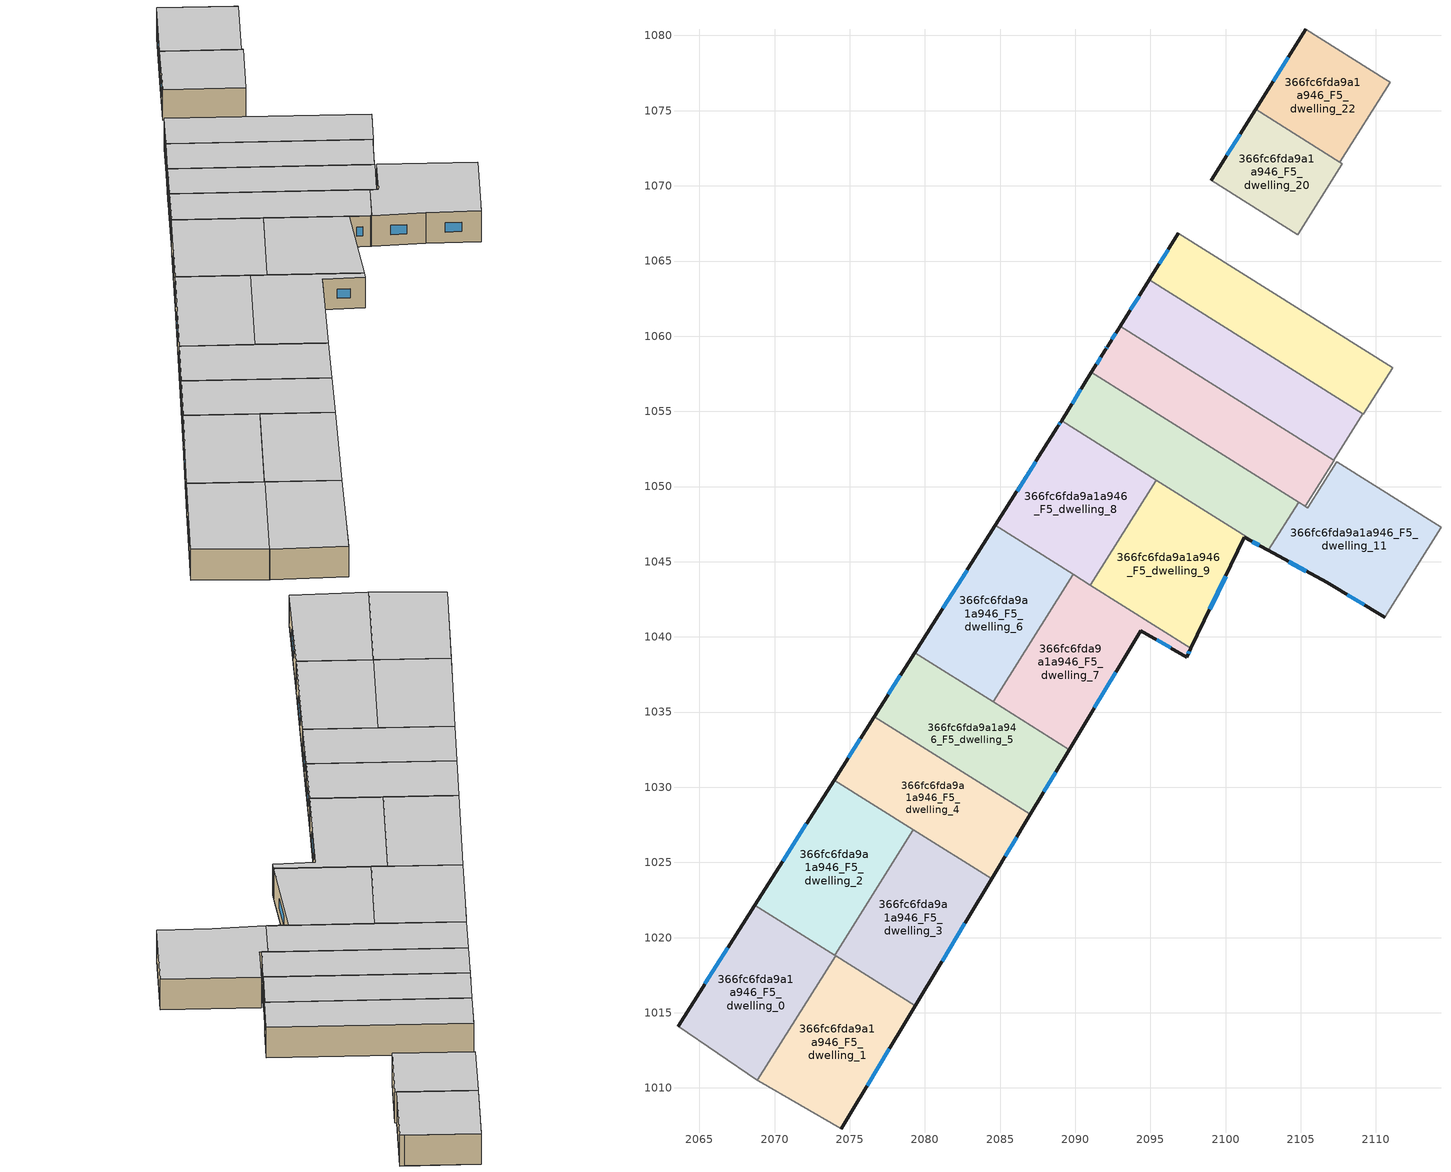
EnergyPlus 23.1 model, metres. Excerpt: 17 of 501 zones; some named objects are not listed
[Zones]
366fc6fda9a1a946_F5_dwelling_0
 floor to 366fc6fda9a1a946_F4_dwelling_0 (EU_floor_Construction): 2074.06,1018.8 2068.86,1010.53 2063.58,1014.1 2068.69,1022.17 z15
 wall outside (EU_wall_Construction): 2068.69,1022.17 2063.58,1014.1 z15:18
 wall to 366fc6fda9a1a946_F5_dwelling_1 (EU_wall_Construction): 2068.86,1010.53 2074.06,1018.8 z15:18
 wall adiabatic (EU_wall_Construction): 2063.58,1014.1 2068.86,1010.53 z15:18
 wall to 366fc6fda9a1a946_F5_dwelling_2 (EU_wall_Construction): 2073.99,1018.84 2068.69,1022.17 z15:18
 wall to 366fc6fda9a1a946_F5_dwelling_3 (EU_wall_Construction): 2074.05,1018.8 2073.99,1018.84 z15:18
 window (EU_Window_Construction): 2066.9,1019.34 2065.37,1016.93 z16.05:16.95
 ceiling to 366fc6fda9a1a946_F6_dwelling_0 (EU_floor_Construction): 2068.86,1010.53 2074.06,1018.8 2068.69,1022.17 2063.58,1014.1 z18
366fc6fda9a1a946_F5_dwelling_1
 floor to 366fc6fda9a1a946_F4_dwelling_1 (EU_floor_Construction): 2079.36,1015.48 2074.43,1007.28 2068.92,1010.49 2068.86,1010.53 2074.06,1018.8 z15
 wall outside (EU_wall_Construction): 2074.43,1007.28 2079.36,1015.48 z15:18
 wall adiabatic (EU_wall_Construction): 2068.86,1010.53 2068.92,1010.49 2074.43,1007.28 z15:18
 wall to 366fc6fda9a1a946_F5_dwelling_3 (EU_wall_Construction): 2079.36,1015.48 2074.06,1018.8 z15:18
 window (EU_Window_Construction): 2076.16,1010.15 2077.63,1012.6 z16.05:16.95
 ceiling to 366fc6fda9a1a946_F6_dwelling_1 (EU_floor_Construction): 2074.43,1007.28 2079.36,1015.48 2074.06,1018.8 2068.86,1010.53 2068.92,1010.49 z18
366fc6fda9a1a946_F5_dwelling_10
 floor to 366fc6fda9a1a946_F4_dwelling_10 (EU_floor_Construction): 2104.85,1048.96 2102.84,1045.76 2102.76,1045.8 2089.09,1054.38 2091.08,1057.59 z15
 wall outside (EU_wall_Construction): 2091.08,1057.59 2089.09,1054.38 / 2102.76,1045.8 2102.84,1045.76 z15:18
 wall to 366fc6fda9a1a946_F5_dwelling_11 (EU_wall_Construction): 2102.84,1045.76 2104.85,1048.96 z15:18
 wall to 366fc6fda9a1a946_F5_dwelling_12 (EU_wall_Construction): 2104.85,1048.96 2091.08,1057.59 z15:18
 wall to 366fc6fda9a1a946_F5_dwelling_9 (EU_wall_Construction): 2095.38,1050.43 2102.76,1045.8 z15:18
 wall to 366fc6fda9a1a946_F5_dwelling_8 (EU_wall_Construction): 2089.09,1054.38 2095.38,1050.43 z15:18
 window (EU_Window_Construction): 2090.38,1056.47 2089.78,1055.51 z16.05:16.95
 ceiling to 366fc6fda9a1a946_F6_dwelling_10 (EU_floor_Construction): 2102.84,1045.76 2104.85,1048.96 2091.08,1057.59 2089.09,1054.38 2102.76,1045.8 z18
366fc6fda9a1a946_F5_dwelling_11
 floor to 366fc6fda9a1a946_F4_dwelling_11 (EU_floor_Construction): 2114.32,1047.28 2110.58,1041.32 2106.72,1043.63 2102.84,1045.76 2104.85,1048.96 2105.45,1048.58 2107.38,1051.64 z15
 wall outside (EU_wall_Construction): 2102.84,1045.76 2106.72,1043.63 2110.58,1041.32 z15:18
 wall to 366fc6fda9a1a946_F5_dwelling_15 (EU_wall_Construction): 2114.32,1047.28 2107.38,1051.64 2105.45,1048.58 2105.42,1048.6 z15:18
 wall to 366fc6fda9a1a946_F5_dwelling_13 (EU_wall_Construction): 2110.58,1041.32 2114.32,1047.28 z15:18
 wall to 366fc6fda9a1a946_F5_dwelling_17 (EU_wall_Construction): 2105.42,1048.6 2105.3,1048.67 z15:18
 wall to 366fc6fda9a1a946_F5_dwelling_12 (EU_wall_Construction): 2105.3,1048.67 2104.85,1048.96 z15:18
 window (EU_Window_Construction): 2108.07,1042.82 2109.23,1042.13 / 2104.2,1045.01 2105.36,1044.37 z16.05:16.95
 ceiling to 366fc6fda9a1a946_F6_dwelling_11 (EU_floor_Construction): 2110.58,1041.32 2114.32,1047.28 2107.38,1051.64 2105.45,1048.58 2104.85,1048.96 2102.84,1045.76 2106.72,1043.63 z18
366fc6fda9a1a946_F5_dwelling_12
 floor to 366fc6fda9a1a946_F4_dwelling_12 (EU_floor_Construction): 2107.22,1051.74 2105.3,1048.67 2091.08,1057.59 2092.03,1059.13 2092.15,1059.32 2092.99,1060.66 z15
 wall outside (EU_wall_Construction): 2092.99,1060.66 2092.15,1059.32 2092.03,1059.13 2091.08,1057.59 z15:18
 wall to 366fc6fda9a1a946_F5_dwelling_17 (EU_wall_Construction): 2105.3,1048.67 2107.22,1051.74 2107.18,1051.76 z15:18
 wall to 366fc6fda9a1a946_F5_dwelling_14 (EU_wall_Construction): 2107.18,1051.76 2092.99,1060.66 z15:18
 window (EU_Window_Construction): 2091.7,1058.59 2091.41,1058.13 / 2092.11,1059.25 2092.07,1059.19 / 2092.69,1060.19 2092.44,1059.79 z16.05:16.95
 ceiling to 366fc6fda9a1a946_F6_dwelling_12 (EU_floor_Construction): 2105.3,1048.67 2107.22,1051.74 2092.99,1060.66 2092.15,1059.32 2092.03,1059.13 2091.08,1057.59 z18
366fc6fda9a1a946_F5_dwelling_14
 floor to 366fc6fda9a1a946_F4_dwelling_14 (EU_floor_Construction): 2109.11,1054.84 2107.18,1051.76 2092.99,1060.66 2094.92,1063.75 z15
 wall outside (EU_wall_Construction): 2094.92,1063.75 2092.99,1060.66 z15:18
 wall to 366fc6fda9a1a946_F5_dwelling_17 (EU_wall_Construction): 2107.18,1051.76 2109.11,1054.84 z15:18
 wall to 366fc6fda9a1a946_F5_dwelling_16 (EU_wall_Construction): 2109.11,1054.84 2094.92,1063.75 z15:18
 window (EU_Window_Construction): 2094.24,1062.67 2093.66,1061.74 z16.05:16.95
 ceiling to 366fc6fda9a1a946_F6_dwelling_14 (EU_floor_Construction): 2107.18,1051.76 2109.11,1054.84 2094.92,1063.75 2092.99,1060.66 z18
366fc6fda9a1a946_F5_dwelling_16
 floor to 366fc6fda9a1a946_F4_dwelling_16 (EU_floor_Construction): 2111.1,1057.9 2109.16,1054.81 2094.92,1063.75 2096.85,1066.84 z15
 wall outside (EU_wall_Construction): 2096.85,1066.84 2094.92,1063.75 z15:18
 wall to 366fc6fda9a1a946_F5_dwelling_17 (EU_wall_Construction): 2109.11,1054.84 2109.16,1054.81 2111.1,1057.9 z15:18
 wall to 366fc6fda9a1a946_F5_dwelling_18 (EU_wall_Construction): 2111.1,1057.9 2096.85,1066.84 z15:18
 window (EU_Window_Construction): 2096.17,1065.76 2095.59,1064.83 z16.05:16.95
 ceiling to 366fc6fda9a1a946_F6_dwelling_16 (EU_floor_Construction): 2109.16,1054.81 2111.1,1057.9 2096.85,1066.84 2094.92,1063.75 z18
366fc6fda9a1a946_F5_dwelling_2
 floor to 366fc6fda9a1a946_F4_dwelling_2 (EU_floor_Construction): 2079.22,1027.18 2073.99,1018.84 2068.69,1022.17 2073.95,1030.48 z15
 wall outside (EU_wall_Construction): 2073.95,1030.48 2068.69,1022.17 z15:18
 wall to 366fc6fda9a1a946_F5_dwelling_3 (EU_wall_Construction): 2073.99,1018.84 2079.22,1027.18 z15:18
 wall to 366fc6fda9a1a946_F5_dwelling_4 (EU_wall_Construction): 2079.22,1027.18 2073.95,1030.48 z15:18
 window (EU_Window_Construction): 2072.11,1027.57 2070.54,1025.08 z16.05:16.95
 ceiling to 366fc6fda9a1a946_F6_dwelling_2 (EU_floor_Construction): 2073.99,1018.84 2079.22,1027.18 2073.95,1030.48 2068.69,1022.17 z18
366fc6fda9a1a946_F5_dwelling_20
 floor to 366fc6fda9a1a946_F4_dwelling_20 (EU_floor_Construction): 2107.76,1071.49 2104.8,1066.76 2099.05,1070.36 2102.01,1075.09 z15
 wall outside (EU_wall_Construction): 2102.01,1075.09 2099.05,1070.36 z15:18
 wall to 366fc6fda9a1a946_F5_dwelling_21 (EU_wall_Construction): 2104.8,1066.76 2107.76,1071.49 z15:18
 wall to 366fc6fda9a1a946_F5_dwelling_22 (EU_wall_Construction): 2107.61,1071.58 2102.01,1075.09 z15:18
 wall to 366fc6fda9a1a946_F5_dwelling_18 (EU_wall_Construction): 2099.05,1070.36 2104.79,1066.76 z15:18
 wall to 366fc6fda9a1a946_F5_dwelling_23 (EU_wall_Construction): 2107.76,1071.49 2107.61,1071.58 z15:18
 window (EU_Window_Construction): 2100.97,1073.43 2100.09,1072.02 z16.05:16.95
 ceiling to 366fc6fda9a1a946_F6_dwelling_20 (EU_floor_Construction): 2104.8,1066.76 2107.76,1071.49 2102.01,1075.09 2099.05,1070.36 z18
366fc6fda9a1a946_F5_dwelling_22
 floor to 366fc6fda9a1a946_F4_dwelling_22 (EU_floor_Construction): 2110.94,1076.91 2107.6,1071.58 2102.01,1075.09 2105.33,1080.42 z15
 wall outside (EU_wall_Construction): 2105.33,1080.42 2102.01,1075.09 z15:18
 wall to 366fc6fda9a1a946_F5_dwelling_23 (EU_wall_Construction): 2107.6,1071.58 2110.94,1076.91 z15:18
 wall to 366fc6fda9a1a946_F5_dwelling_24 (EU_wall_Construction): 2110.63,1077.1 2105.33,1080.42 z15:18
 wall to 366fc6fda9a1a946_F5_dwelling_25 (EU_wall_Construction): 2110.94,1076.91 2110.63,1077.1 z15:18
 window (EU_Window_Construction): 2104.17,1078.55 2103.17,1076.96 z16.05:16.95
 ceiling to 366fc6fda9a1a946_F6_dwelling_22 (EU_floor_Construction): 2107.6,1071.58 2110.94,1076.91 2105.33,1080.42 2102.01,1075.09 z18
366fc6fda9a1a946_F5_dwelling_3
 floor to 366fc6fda9a1a946_F4_dwelling_3 (EU_floor_Construction): 2084.43,1023.91 2079.36,1015.48 2073.99,1018.84 2079.22,1027.18 z15
 wall outside (EU_wall_Construction): 2079.36,1015.48 2084.43,1023.91 z15:18
 wall to 366fc6fda9a1a946_F5_dwelling_4 (EU_wall_Construction): 2084.43,1023.91 2079.22,1027.18 z15:18
 window (EU_Window_Construction): 2081.14,1018.43 2082.65,1020.95 z16.05:16.95
 ceiling to 366fc6fda9a1a946_F6_dwelling_3 (EU_floor_Construction): 2079.36,1015.48 2084.43,1023.91 2079.22,1027.18 2073.99,1018.84 z18
366fc6fda9a1a946_F5_dwelling_4
 floor to 366fc6fda9a1a946_F4_dwelling_4 (EU_floor_Construction): 2087,1028.19 2084.43,1023.91 2073.95,1030.48 2076.62,1034.7 z15
 wall outside (EU_wall_Construction): 2076.62,1034.7 2073.95,1030.48 / 2084.43,1023.91 2087,1028.19 z15:18
 wall to 366fc6fda9a1a946_F5_dwelling_5 (EU_wall_Construction): 2087,1028.19 2076.62,1034.7 z15:18
 window (EU_Window_Construction): 2075.69,1033.22 2074.89,1031.96 / 2085.33,1025.41 2086.1,1026.69 z16.05:16.95
 ceiling to 366fc6fda9a1a946_F6_dwelling_4 (EU_floor_Construction): 2084.43,1023.91 2087,1028.19 2076.62,1034.7 2073.95,1030.48 z18
366fc6fda9a1a946_F5_dwelling_5
 floor to 366fc6fda9a1a946_F4_dwelling_5 (EU_floor_Construction): 2089.6,1032.5 2087,1028.19 2076.62,1034.7 2079.32,1038.95 z15
 wall outside (EU_wall_Construction): 2079.32,1038.95 2076.62,1034.7 / 2087,1028.19 2089.6,1032.5 z15:18
 wall to 366fc6fda9a1a946_F5_dwelling_6 (EU_wall_Construction): 2084.53,1035.68 2079.32,1038.95 z15:18
 wall to 366fc6fda9a1a946_F5_dwelling_7 (EU_wall_Construction): 2089.6,1032.5 2084.54,1035.68 z15:18
 window (EU_Window_Construction): 2078.38,1037.46 2077.57,1036.19 / 2087.91,1029.7 2088.69,1030.99 z16.05:16.95
 ceiling to 366fc6fda9a1a946_F6_dwelling_5 (EU_floor_Construction): 2087,1028.19 2089.6,1032.5 2079.32,1038.95 2076.62,1034.7 z18
366fc6fda9a1a946_F5_dwelling_6
 floor to 366fc6fda9a1a946_F4_dwelling_6 (EU_floor_Construction): 2089.85,1044.16 2084.54,1035.68 2079.32,1038.95 2084.68,1047.41 z15
 wall outside (EU_wall_Construction): 2084.68,1047.41 2079.32,1038.95 z15:18
 wall to 366fc6fda9a1a946_F5_dwelling_7 (EU_wall_Construction): 2084.54,1035.68 2089.85,1044.16 z15:18
 wall to 366fc6fda9a1a946_F5_dwelling_8 (EU_wall_Construction): 2089.85,1044.16 2084.68,1047.41 z15:18
 window (EU_Window_Construction): 2082.8,1044.44 2081.2,1041.92 z16.05:16.95
 ceiling to 366fc6fda9a1a946_F6_dwelling_6 (EU_floor_Construction): 2084.54,1035.68 2089.85,1044.16 2084.68,1047.41 2079.32,1038.95 z18
366fc6fda9a1a946_F5_dwelling_7
 floor to 366fc6fda9a1a946_F4_dwelling_7 (EU_floor_Construction): 2097.69,1039.25 2097.41,1038.66 2094.36,1040.42 2089.6,1032.5 2084.54,1035.68 2089.85,1044.16 z15
 wall outside (EU_wall_Construction): 2089.6,1032.5 2094.36,1040.42 2097.41,1038.66 2097.69,1039.25 z15:18
 wall to 366fc6fda9a1a946_F5_dwelling_9 (EU_wall_Construction): 2097.69,1039.25 2091,1043.44 z15:18
 wall to 366fc6fda9a1a946_F5_dwelling_8 (EU_wall_Construction): 2091,1043.44 2089.85,1044.16 z15:18
 window (EU_Window_Construction): 2091.27,1035.28 2092.69,1037.64 / 2097.51,1038.86 2097.59,1039.04 / 2095.43,1039.8 2096.34,1039.27 z16.05:16.95
 ceiling to 366fc6fda9a1a946_F6_dwelling_7 (EU_floor_Construction): 2097.41,1038.66 2097.69,1039.25 2089.85,1044.16 2084.54,1035.68 2089.6,1032.5 2094.36,1040.42 z18
366fc6fda9a1a946_F5_dwelling_8
 floor to 366fc6fda9a1a946_F4_dwelling_8 (EU_floor_Construction): 2095.38,1050.43 2091,1043.44 2084.68,1047.41 2088.82,1053.95 2089.09,1054.38 z15
 wall outside (EU_wall_Construction): 2089.09,1054.38 2088.82,1053.95 2084.68,1047.41 z15:18
 wall to 366fc6fda9a1a946_F5_dwelling_9 (EU_wall_Construction): 2091,1043.44 2095.38,1050.43 z15:18
 window (EU_Window_Construction): 2087.37,1051.65 2086.13,1049.7 / 2088.99,1054.23 2088.91,1054.1 z16.05:16.95
 ceiling to 366fc6fda9a1a946_F6_dwelling_8 (EU_floor_Construction): 2091,1043.44 2095.38,1050.43 2089.09,1054.38 2088.82,1053.95 2084.68,1047.41 z18
366fc6fda9a1a946_F5_dwelling_9
 floor to 366fc6fda9a1a946_F4_dwelling_9 (EU_floor_Construction): 2101.25,1046.64 2097.69,1039.25 2091,1043.44 2095.38,1050.43 2102.76,1045.8 z15
 wall outside (EU_wall_Construction): 2097.69,1039.25 2101.25,1046.64 2102.76,1045.8 z15:18
 window (EU_Window_Construction): 2098.94,1041.84 2100,1044.05 / 2101.78,1046.34 2102.23,1046.1 z16.05:16.95
 ceiling to 366fc6fda9a1a946_F6_dwelling_9 (EU_floor_Construction): 2097.69,1039.25 2101.25,1046.64 2102.76,1045.8 2095.38,1050.43 2091,1043.44 z18
[Building]
EU S2 Campaign: North Axis=0; Terrain=City; Solar Distribution=FullExterior
[Site:Location]
Bologna: Latitude=44.5; Longitude=11.25; Time Zone=1; Elevation=37
[SizingPeriod:WeatherFileDays]
AnnualSizingPeriod: Begin Month=1; Begin Day of Month=1; End Month=12; End Day of Month=31; Day of Week for Start Day=Monday; Use Weather File Daylight Saving Period=No; Use Weather File Rain and Snow Indicators=No
[MATERIAL]
EU_InternalMass_Material: Roughness=MediumRough; Thickness=0.1; Conductivity=1; Density=1800; Specific Heat=900; Thermal Absorptance=0.9; Solar Absorptance=0.7; Visible Absorptance=0.7
[MATERIAL:NOMASS] Roughness=MediumRough; Thermal Absorptance=0.9; Solar Absorptance=0.7; Visible Absorptance=0.7
Name | Thermal Resistance
EU_wall_NoMass | 0.890213
EU_floor_NoMass | 0.79516
[WINDOWMATERIAL:SIMPLEGLAZINGSYSTEM]
EU_Window_SimpleGlazing: UFactor=4.49146; Solar Heat Gain Coefficient=0.85; Visible Transmittance=0.85
[CONSTRUCTION]
EU_wall_Construction: EU_wall_NoMass
EU_floor_Construction: EU_floor_NoMass
EU_Window_Construction: EU_Window_SimpleGlazing
EU_InternalMass_Construction: EU_InternalMass_Material
[ZONE] Type=1; Multiplier=1; Ceiling Height=autocalculate; Floor Area=autocalculate; Part of Total Floor Area=Yes
Name | Volume
366fc6fda9a1a946_F5_dwelling_0; 366fc6fda9a1a946_F5_dwelling_6 | 184.222
366fc6fda9a1a946_F5_dwelling_1 | 184.227
366fc6fda9a1a946_F5_dwelling_10 | 184.228
366fc6fda9a1a946_F5_dwelling_11 | 184.22
366fc6fda9a1a946_F5_dwelling_12 | 182.232
366fc6fda9a1a946_F5_dwelling_14 | 182.69
366fc6fda9a1a946_F5_dwelling_16; 366fc6fda9a1a946_F5_dwelling_3 | 184.214
366fc6fda9a1a946_F5_dwelling_2 | 184.233
366fc6fda9a1a946_F5_dwelling_20 | 113.621
366fc6fda9a1a946_F5_dwelling_22 | 124.698
366fc6fda9a1a946_F5_dwelling_4 | 184.224
366fc6fda9a1a946_F5_dwelling_5 | 184.236
366fc6fda9a1a946_F5_dwelling_7 | 184.245
366fc6fda9a1a946_F5_dwelling_8 | 184.239
366fc6fda9a1a946_F5_dwelling_9 | 184.213
[INTERNALMASS] Construction=EU_InternalMass_Construction
Name | Zone or ZoneList | Surface Area
366fc6fda9a1a946_F5_dwelling_0_EU_InternalMass | 366fc6fda9a1a946_F5_dwelling_0 | 61.4077
366fc6fda9a1a946_F5_dwelling_1_EU_InternalMass | 366fc6fda9a1a946_F5_dwelling_1 | 61.4064
366fc6fda9a1a946_F5_dwelling_2_EU_InternalMass | 366fc6fda9a1a946_F5_dwelling_2 | 61.4107
366fc6fda9a1a946_F5_dwelling_3_EU_InternalMass | 366fc6fda9a1a946_F5_dwelling_3 | 61.4049
366fc6fda9a1a946_F5_dwelling_4_EU_InternalMass | 366fc6fda9a1a946_F5_dwelling_4 | 61.4079
366fc6fda9a1a946_F5_dwelling_5_EU_InternalMass | 366fc6fda9a1a946_F5_dwelling_5 | 61.412
366fc6fda9a1a946_F5_dwelling_6_EU_InternalMass | 366fc6fda9a1a946_F5_dwelling_6 | 61.4042
366fc6fda9a1a946_F5_dwelling_7_EU_InternalMass | 366fc6fda9a1a946_F5_dwelling_7 | 61.4165
366fc6fda9a1a946_F5_dwelling_8_EU_InternalMass | 366fc6fda9a1a946_F5_dwelling_8 | 61.4115
366fc6fda9a1a946_F5_dwelling_9_EU_InternalMass | 366fc6fda9a1a946_F5_dwelling_9 | 61.4027
366fc6fda9a1a946_F5_dwelling_10_EU_InternalMass | 366fc6fda9a1a946_F5_dwelling_10 | 61.4094
366fc6fda9a1a946_F5_dwelling_11_EU_InternalMass | 366fc6fda9a1a946_F5_dwelling_11 | 61.4064
366fc6fda9a1a946_F5_dwelling_12_EU_InternalMass | 366fc6fda9a1a946_F5_dwelling_12 | 60.7422
366fc6fda9a1a946_F5_dwelling_14_EU_InternalMass | 366fc6fda9a1a946_F5_dwelling_14 | 60.9059
366fc6fda9a1a946_F5_dwelling_16_EU_InternalMass | 366fc6fda9a1a946_F5_dwelling_16 | 61.4041
366fc6fda9a1a946_F5_dwelling_20_EU_InternalMass | 366fc6fda9a1a946_F5_dwelling_20 | 37.8735
366fc6fda9a1a946_F5_dwelling_22_EU_InternalMass | 366fc6fda9a1a946_F5_dwelling_22 | 41.5658
[OTHEREQUIPMENT] Fuel Type=Electricity; Design Level Calculation Method=Watts/Area; Power per Zone Floor Area=1; Fraction Latent=0; Fraction Radiant=0; Fraction Lost=0; Carbon Dioxide Generation Rate=0; EndUse Subcategory=EU_Step8_InternalGains
Name | Zone or ZoneList or Space or SpaceList | Schedule
EU_Step8_InternalGain_366fc6fda9a1a946_F5_dwelling_0_f000 | 366fc6fda9a1a946_F5_dwelling_0 | EU_Step8_GainSchedule_366fc6fda9a1a946_F5_dwelling_0_f000
EU_Step8_InternalGain_366fc6fda9a1a946_F5_dwelling_1_f000 | 366fc6fda9a1a946_F5_dwelling_1 | EU_Step8_GainSchedule_366fc6fda9a1a946_F5_dwelling_1_f000
EU_Step8_InternalGain_366fc6fda9a1a946_F5_dwelling_2_f000 | 366fc6fda9a1a946_F5_dwelling_2 | EU_Step8_GainSchedule_366fc6fda9a1a946_F5_dwelling_2_f000
EU_Step8_InternalGain_366fc6fda9a1a946_F5_dwelling_3_f000 | 366fc6fda9a1a946_F5_dwelling_3 | EU_Step8_GainSchedule_366fc6fda9a1a946_F5_dwelling_3_f000
EU_Step8_InternalGain_366fc6fda9a1a946_F5_dwelling_4_f000 | 366fc6fda9a1a946_F5_dwelling_4 | EU_Step8_GainSchedule_366fc6fda9a1a946_F5_dwelling_4_f000
EU_Step8_InternalGain_366fc6fda9a1a946_F5_dwelling_5_f000 | 366fc6fda9a1a946_F5_dwelling_5 | EU_Step8_GainSchedule_366fc6fda9a1a946_F5_dwelling_5_f000
EU_Step8_InternalGain_366fc6fda9a1a946_F5_dwelling_6_f000 | 366fc6fda9a1a946_F5_dwelling_6 | EU_Step8_GainSchedule_366fc6fda9a1a946_F5_dwelling_6_f000
EU_Step8_InternalGain_366fc6fda9a1a946_F5_dwelling_7_f000 | 366fc6fda9a1a946_F5_dwelling_7 | EU_Step8_GainSchedule_366fc6fda9a1a946_F5_dwelling_7_f000
EU_Step8_InternalGain_366fc6fda9a1a946_F5_dwelling_8_f000 | 366fc6fda9a1a946_F5_dwelling_8 | EU_Step8_GainSchedule_366fc6fda9a1a946_F5_dwelling_8_f000
EU_Step8_InternalGain_366fc6fda9a1a946_F5_dwelling_9_f000 | 366fc6fda9a1a946_F5_dwelling_9 | EU_Step8_GainSchedule_366fc6fda9a1a946_F5_dwelling_9_f000
EU_Step8_InternalGain_366fc6fda9a1a946_F5_dwelling_10_f000 | 366fc6fda9a1a946_F5_dwelling_10 | EU_Step8_GainSchedule_366fc6fda9a1a946_F5_dwelling_10_f000
EU_Step8_InternalGain_366fc6fda9a1a946_F5_dwelling_11_f000 | 366fc6fda9a1a946_F5_dwelling_11 | EU_Step8_GainSchedule_366fc6fda9a1a946_F5_dwelling_11_f000
EU_Step8_InternalGain_366fc6fda9a1a946_F5_dwelling_12_f000 | 366fc6fda9a1a946_F5_dwelling_12 | EU_Step8_GainSchedule_366fc6fda9a1a946_F5_dwelling_12_f000
EU_Step8_InternalGain_366fc6fda9a1a946_F5_dwelling_14_f000 | 366fc6fda9a1a946_F5_dwelling_14 | EU_Step8_GainSchedule_366fc6fda9a1a946_F5_dwelling_14_f000
EU_Step8_InternalGain_366fc6fda9a1a946_F5_dwelling_16_f000 | 366fc6fda9a1a946_F5_dwelling_16 | EU_Step8_GainSchedule_366fc6fda9a1a946_F5_dwelling_16_f000
EU_Step8_InternalGain_366fc6fda9a1a946_F5_dwelling_20_f000 | 366fc6fda9a1a946_F5_dwelling_20 | EU_Step8_GainSchedule_366fc6fda9a1a946_F5_dwelling_20_f000
EU_Step8_InternalGain_366fc6fda9a1a946_F5_dwelling_22_f000 | 366fc6fda9a1a946_F5_dwelling_22 | EU_Step8_GainSchedule_366fc6fda9a1a946_F5_dwelling_22_f000
[ZONEVENTILATION:DESIGNFLOWRATE] Schedule=EU_AlwaysOn; Design Flow Rate Calculation Method=AirChanges/Hour; Air Changes per Hour=0.718634; Ventilation Type=Natural; Fan Pressure Rise=0; Fan Total Efficiency=1; Constant Term Coefficient=1; Temperature Term Coefficient=0; Velocity Term Coefficient=0; Velocity Squared Term Coefficient=0; Minimum Indoor Temperature=-100; Maximum Indoor Temperature=100; Delta Temperature=-100; Minimum Outdoor Temperature=-100; Maximum Outdoor Temperature=100; Maximum Wind Speed=40
Name | Zone or ZoneList or Space or SpaceList
EU_ConstantAir_366fc6fda9a1a946_F5_dwelling_0 | 366fc6fda9a1a946_F5_dwelling_0
EU_ConstantAir_366fc6fda9a1a946_F5_dwelling_1 | 366fc6fda9a1a946_F5_dwelling_1
EU_ConstantAir_366fc6fda9a1a946_F5_dwelling_2 | 366fc6fda9a1a946_F5_dwelling_2
EU_ConstantAir_366fc6fda9a1a946_F5_dwelling_3 | 366fc6fda9a1a946_F5_dwelling_3
EU_ConstantAir_366fc6fda9a1a946_F5_dwelling_4 | 366fc6fda9a1a946_F5_dwelling_4
EU_ConstantAir_366fc6fda9a1a946_F5_dwelling_5 | 366fc6fda9a1a946_F5_dwelling_5
EU_ConstantAir_366fc6fda9a1a946_F5_dwelling_6 | 366fc6fda9a1a946_F5_dwelling_6
EU_ConstantAir_366fc6fda9a1a946_F5_dwelling_7 | 366fc6fda9a1a946_F5_dwelling_7
EU_ConstantAir_366fc6fda9a1a946_F5_dwelling_8 | 366fc6fda9a1a946_F5_dwelling_8
EU_ConstantAir_366fc6fda9a1a946_F5_dwelling_9 | 366fc6fda9a1a946_F5_dwelling_9
EU_ConstantAir_366fc6fda9a1a946_F5_dwelling_10 | 366fc6fda9a1a946_F5_dwelling_10
EU_ConstantAir_366fc6fda9a1a946_F5_dwelling_11 | 366fc6fda9a1a946_F5_dwelling_11
EU_ConstantAir_366fc6fda9a1a946_F5_dwelling_12 | 366fc6fda9a1a946_F5_dwelling_12
EU_ConstantAir_366fc6fda9a1a946_F5_dwelling_14 | 366fc6fda9a1a946_F5_dwelling_14
EU_ConstantAir_366fc6fda9a1a946_F5_dwelling_16 | 366fc6fda9a1a946_F5_dwelling_16
EU_ConstantAir_366fc6fda9a1a946_F5_dwelling_20 | 366fc6fda9a1a946_F5_dwelling_20
EU_ConstantAir_366fc6fda9a1a946_F5_dwelling_22 | 366fc6fda9a1a946_F5_dwelling_22
[HVACTEMPLATE:ZONE:IDEALLOADSAIRSYSTEM] System Availability Schedule=EU_AlwaysOn; Maximum Heating Supply Air Temperature=50; Minimum Cooling Supply Air Temperature=13; Maximum Heating Supply Air Humidity Ratio=0.0156; Minimum Cooling Supply Air Humidity Ratio=0.0077; Heating Limit=NoLimit; Cooling Limit=NoLimit; Heating Availability Schedule=EU_AlwaysOn; Cooling Availability Schedule=EU_CoolingOff; Dehumidification Control Type=ConstantSensibleHeatRatio; Cooling Sensible Heat Ratio=0.7; Dehumidification Setpoint=60; Humidification Control Type=None; Humidification Setpoint=30; Outdoor Air Method=None; Outdoor Air Flow Rate per Person=0.00944; Outdoor Air Flow Rate per Zone Floor Area=0; Outdoor Air Flow Rate per Zone=0; Demand Controlled Ventilation Type=None; Outdoor Air Economizer Type=NoEconomizer; Heat Recovery Type=None; Sensible Heat Recovery Effectiveness=0.7; Latent Heat Recovery Effectiveness=0.65
Name | Template Thermostat
366fc6fda9a1a946_F5_dwelling_0 | EU_HeatOnly_366fc6fda9a1a946_F5_dwelling_0
366fc6fda9a1a946_F5_dwelling_1 | EU_HeatOnly_366fc6fda9a1a946_F5_dwelling_1
366fc6fda9a1a946_F5_dwelling_2 | EU_HeatOnly_366fc6fda9a1a946_F5_dwelling_2
366fc6fda9a1a946_F5_dwelling_3 | EU_HeatOnly_366fc6fda9a1a946_F5_dwelling_3
366fc6fda9a1a946_F5_dwelling_4 | EU_HeatOnly_366fc6fda9a1a946_F5_dwelling_4
366fc6fda9a1a946_F5_dwelling_5 | EU_HeatOnly_366fc6fda9a1a946_F5_dwelling_5
366fc6fda9a1a946_F5_dwelling_6 | EU_HeatOnly_366fc6fda9a1a946_F5_dwelling_6
366fc6fda9a1a946_F5_dwelling_7 | EU_HeatOnly_366fc6fda9a1a946_F5_dwelling_7
366fc6fda9a1a946_F5_dwelling_8 | EU_HeatOnly_366fc6fda9a1a946_F5_dwelling_8
366fc6fda9a1a946_F5_dwelling_9 | EU_HeatOnly_366fc6fda9a1a946_F5_dwelling_9
366fc6fda9a1a946_F5_dwelling_10 | EU_HeatOnly_366fc6fda9a1a946_F5_dwelling_10
366fc6fda9a1a946_F5_dwelling_11 | EU_HeatOnly_366fc6fda9a1a946_F5_dwelling_11
366fc6fda9a1a946_F5_dwelling_12 | EU_HeatOnly_366fc6fda9a1a946_F5_dwelling_12
366fc6fda9a1a946_F5_dwelling_14 | EU_HeatOnly_366fc6fda9a1a946_F5_dwelling_14
366fc6fda9a1a946_F5_dwelling_16 | EU_HeatOnly_366fc6fda9a1a946_F5_dwelling_16
366fc6fda9a1a946_F5_dwelling_20 | EU_HeatOnly_366fc6fda9a1a946_F5_dwelling_20
366fc6fda9a1a946_F5_dwelling_22 | EU_HeatOnly_366fc6fda9a1a946_F5_dwelling_22
[SIZING:ZONE] Zone Cooling Design Supply Air Temperature Input Method=SupplyAirTemperature; Zone Cooling Design Supply Air Temperature=13; Zone Heating Design Supply Air Temperature Input Method=SupplyAirTemperature; Zone Heating Design Supply Air Temperature=50; Zone Cooling Design Supply Air Humidity Ratio=0.008; Zone Heating Design Supply Air Humidity Ratio=0.008; Cooling Design Air Flow Method=DesignDay; Cooling Design Air Flow Rate=0; Cooling Minimum Air Flow per Zone Floor Area=0.000762; Cooling Minimum Air Flow=0; Cooling Minimum Air Flow Fraction=0.2; Heating Design Air Flow Method=DesignDay; Heating Design Air Flow Rate=0; Heating Maximum Air Flow per Zone Floor Area=0.002032; Heating Maximum Air Flow=0.141576; Heating Maximum Air Flow Fraction=0.3; Account for Dedicated Outdoor Air System=No; Dedicated Outdoor Air System Control Strategy=NeutralSupplyAir; Dedicated Outdoor Air Low Setpoint Temperature for Design=autosize; Dedicated Outdoor Air High Setpoint Temperature for Design=autosize; Zone Load Sizing Method=Sensible Load Only No Latent Load; Zone Latent Cooling Design Supply Air Humidity Ratio Input Method=HumidityRatioDifference; Zone Cooling Design Supply Air Humidity Ratio Difference=0.005; Zone Latent Heating Design Supply Air Humidity Ratio Input Method=HumidityRatioDifference; Zone Humidification Design Supply Air Humidity Ratio Difference=0.005
366fc6fda9a1a946_F5_dwelling_0; 366fc6fda9a1a946_F5_dwelling_1; 366fc6fda9a1a946_F5_dwelling_2; 366fc6fda9a1a946_F5_dwelling_3; 366fc6fda9a1a946_F5_dwelling_4; 366fc6fda9a1a946_F5_dwelling_5; 366fc6fda9a1a946_F5_dwelling_6; 366fc6fda9a1a946_F5_dwelling_7; 366fc6fda9a1a946_F5_dwelling_8; 366fc6fda9a1a946_F5_dwelling_9; 366fc6fda9a1a946_F5_dwelling_10; 366fc6fda9a1a946_F5_dwelling_11; 366fc6fda9a1a946_F5_dwelling_12; 366fc6fda9a1a946_F5_dwelling_14; 366fc6fda9a1a946_F5_dwelling_16; 366fc6fda9a1a946_F5_dwelling_20; 366fc6fda9a1a946_F5_dwelling_22
[SCHEDULE:CONSTANT]
Name | Hourly Value
EU_AlwaysOn | 1
EU_CoolingOff | 0
[SCHEDULE:FILE] Column Number=1; Rows to Skip at Top=0; Number of Hours of Data=8760; Column Separator=Comma; Interpolate to Timestep=No; Minutes per Item=60; Adjust Schedule for Daylight Savings=Yes
Name | File
EU_Step8_GainSchedule_366fc6fda9a1a946_F5_dwelling_0_f000 | ../../schedules/366fc6fda9a1a946/366fc6fda9a1a946_F5_dwelling_0_f000_gain.csv
EU_Step8_GainSchedule_366fc6fda9a1a946_F5_dwelling_1_f000 | ../../schedules/366fc6fda9a1a946/366fc6fda9a1a946_F5_dwelling_1_f000_gain.csv
EU_Step8_GainSchedule_366fc6fda9a1a946_F5_dwelling_2_f000 | ../../schedules/366fc6fda9a1a946/366fc6fda9a1a946_F5_dwelling_2_f000_gain.csv
EU_Step8_GainSchedule_366fc6fda9a1a946_F5_dwelling_3_f000 | ../../schedules/366fc6fda9a1a946/366fc6fda9a1a946_F5_dwelling_3_f000_gain.csv
EU_Step8_GainSchedule_366fc6fda9a1a946_F5_dwelling_4_f000 | ../../schedules/366fc6fda9a1a946/366fc6fda9a1a946_F5_dwelling_4_f000_gain.csv
EU_Step8_GainSchedule_366fc6fda9a1a946_F5_dwelling_5_f000 | ../../schedules/366fc6fda9a1a946/366fc6fda9a1a946_F5_dwelling_5_f000_gain.csv
EU_Step8_GainSchedule_366fc6fda9a1a946_F5_dwelling_6_f000 | ../../schedules/366fc6fda9a1a946/366fc6fda9a1a946_F5_dwelling_6_f000_gain.csv
EU_Step8_GainSchedule_366fc6fda9a1a946_F5_dwelling_7_f000 | ../../schedules/366fc6fda9a1a946/366fc6fda9a1a946_F5_dwelling_7_f000_gain.csv
EU_Step8_GainSchedule_366fc6fda9a1a946_F5_dwelling_8_f000 | ../../schedules/366fc6fda9a1a946/366fc6fda9a1a946_F5_dwelling_8_f000_gain.csv
EU_Step8_GainSchedule_366fc6fda9a1a946_F5_dwelling_9_f000 | ../../schedules/366fc6fda9a1a946/366fc6fda9a1a946_F5_dwelling_9_f000_gain.csv
EU_Step8_GainSchedule_366fc6fda9a1a946_F5_dwelling_10_f000 | ../../schedules/366fc6fda9a1a946/366fc6fda9a1a946_F5_dwelling_10_f000_gain.csv
EU_Step8_GainSchedule_366fc6fda9a1a946_F5_dwelling_11_f000 | ../../schedules/366fc6fda9a1a946/366fc6fda9a1a946_F5_dwelling_11_f000_gain.csv
EU_Step8_GainSchedule_366fc6fda9a1a946_F5_dwelling_12_f000 | ../../schedules/366fc6fda9a1a946/366fc6fda9a1a946_F5_dwelling_12_f000_gain.csv
EU_Step8_GainSchedule_366fc6fda9a1a946_F5_dwelling_14_f000 | ../../schedules/366fc6fda9a1a946/366fc6fda9a1a946_F5_dwelling_14_f000_gain.csv
EU_Step8_GainSchedule_366fc6fda9a1a946_F5_dwelling_16_f000 | ../../schedules/366fc6fda9a1a946/366fc6fda9a1a946_F5_dwelling_16_f000_gain.csv
EU_Step8_GainSchedule_366fc6fda9a1a946_F5_dwelling_20_f000 | ../../schedules/366fc6fda9a1a946/366fc6fda9a1a946_F5_dwelling_20_f000_gain.csv
EU_Step8_GainSchedule_366fc6fda9a1a946_F5_dwelling_22_f000 | ../../schedules/366fc6fda9a1a946/366fc6fda9a1a946_F5_dwelling_22_f000_gain.csv
